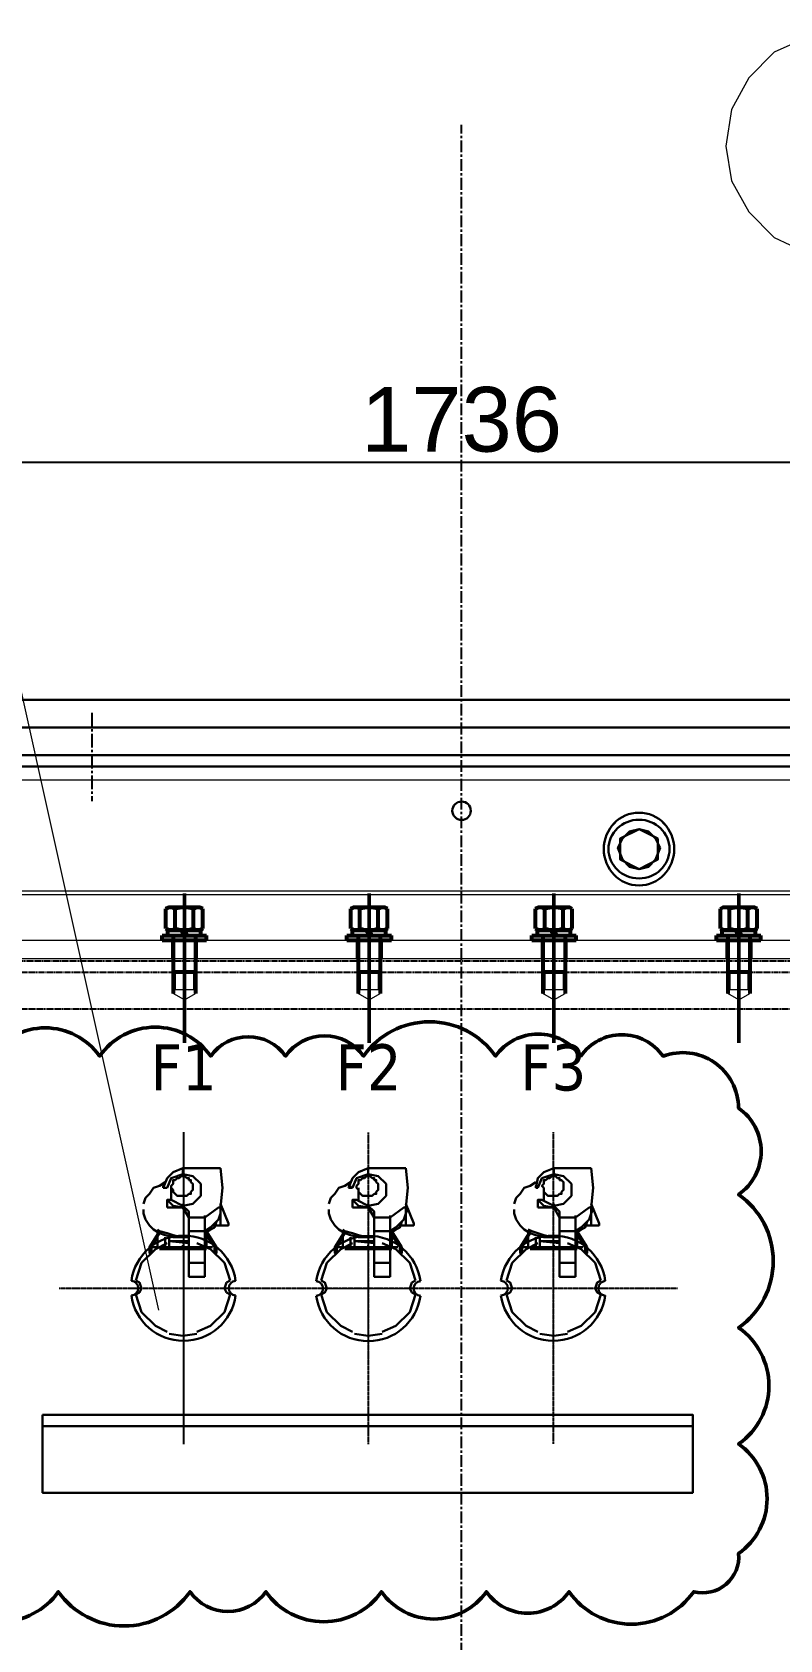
# Model space of a CAD drawing. Header units: millimetres. Extents: x 3151 to 13728, y 2378 to 9705.
# Drawn here: x 5580 to 5984, y 8066 to 8935 of the extents above; entities that cross this region are included whole.
import ezdxf

# ---------------------------------------------------------------- set-up
doc = ezdxf.new("R2010")
doc.units = ezdxf.units.MM
for name, pattern in [('CENTER', [50.8, 31.75, -6.35, 6.35, -6.35]), ('CENTER2', [1.125, 0.75, -0.125, 0.125, -0.125]), ('CENTERX2', [101.6, 63.5, -12.7, 12.7, -12.7]), ('DASHED', [0.75, 0.5, -0.25])]:
    doc.linetypes.add(name, pattern=pattern)
for name, color, linetype, lineweight in [('1', 4, 'Continuous', 53), ('4', 2, 'Continuous', 50), ('标注、文本', 3, 'Continuous', 18), ('粗实线', 4, 'Continuous', 40), ('铁心', 3, 'Continuous', 0)]:
    doc.layers.add(name, color=color, linetype=linetype, lineweight=lineweight)
for name, color, linetype in [('2', 3, 'Continuous'), ('3中心线层', 1, 'CENTER'), ('4虚线层', 6, 'DASHED')]:
    doc.layers.add(name, color=color, linetype=linetype)
doc.styles.get("Standard").update_dxf_attribs({"font": 'arial.ttf'})
doc.styles.add('Tahoma$001', font='tahoma.ttf', dxfattribs={"height": 2.159784})
doc.dimstyles.new('1-15', dxfattribs={"dimscale": 10, "dimtxt": 3.5, "dimasz": 2, "dimexe": 1.5, "dimexo": 0.5, "dimgap": 0.5, "dimtad": 1, "dimtoh": 1, "dimdec": 1, "dimdsep": 46, "dimtxsty": 'Standard', "dimcen": 2.5, "dimclrd": 3, "dimclre": 3, "dimclrt": 3, "dimadec": 0, "dimazin": 2, "dimtfac": 1, "dimtdec": 1, "dimtmove": 0, "dimatfit": 2, "dimfxl": 1, "dimarcsym": 0})

# ---------------------------------------------------------------- blocks, each defined once
blk = doc.blocks.new('A$C3970166B')
at = {"layer": '标注、文本', "color": 4, "lineweight": 30}
for points in [[(20.32, 13.55), (18.63, 16.93), (16.09, 19.47), (12.7, 20.32), (9.31, 19.47), (6.77, 16.93), (5.08, 13.55), (6.77, 9.31), (9.31, 6.77), (12.7, 5.93), (16.09, 6.77), (18.63, 9.31)], [(19.47, 16.93), (12.7, 20.32), (5.93, 16.93), (5.93, 9.31), (12.7, 5.93), (19.47, 9.31)]]:
    blk.add_lwpolyline(points, close=True, dxfattribs=at)
for major_axis, ratio in [((0, 13.12), 0.967742), ((-11.01, 0), 0.961538)]:
    blk.add_ellipse((12.7, 13.12), major_axis=major_axis, ratio=ratio, start_param=0, end_param=6.283185, dxfattribs=at)
blk = doc.blocks.new('*D70')
at = {"layer": 'Defpoints', "color": 0, "transparency": 16777216}
for p in [(6679.89, 8702.67), (4943.89, 8416.54), (6679.89, 8416.53)]:
    blk.add_point(p, dxfattribs=at)
at = {"layer": '标注、文本', "color": 3, "lineweight": -2, "transparency": 16777216}
for p, q in [((4943.89, 8421.54), (4943.89, 8717.67)), ((6679.89, 8421.53), (6679.89, 8717.67)), ((4963.89, 8702.67), (6659.89, 8702.67))]:
    blk.add_line(p, q, dxfattribs=at)
at = {"layer": '标注、文本', "color": 3, "transparency": 16777216}
for points in [[(4963.89, 8706), (4963.89, 8699.33), (4943.89, 8702.67)], [(6659.89, 8706), (6659.89, 8699.33), (6679.89, 8702.67)]]:
    blk.add_solid(points, dxfattribs=at)
at = {"layer": '标注、文本', "color": 3, "transparency": 16777216, "insert": (5811.89, 8725.55), "char_height": 35, "attachment_point": 5}
blk.add_mtext('1736', dxfattribs=at)
blk = doc.blocks.new('A$C577535B1')
for p, q in [((67.35, 124.33), (67.35, 44.6)), ((67.35, 124.15), (67.35, 44.41)), ((167.35, 124.17), (167.35, 44.44)), ((167.35, 124.15), (167.35, 44.41)), ((267.35, 124.33), (267.35, 44.6)), ((267.35, 124.15), (267.35, 44.41))]:
    blk.add_line(p, q)
at = {"layer": '3中心线层', "ltscale": 0.02}
for p, q in [((67.35, 168.77), (67.35, 0.16)), ((67.35, 168.61), (67.35, 0)), ((167.35, 168.61), (167.35, 0)), ((267.35, 168.77), (267.35, 0.16)), ((334.71, 84.28), (0, 84.28))]:
    blk.add_line(p, q, dxfattribs=at)
at = {"layer": '粗实线', "lineweight": 30}
for centre, radius, start, end in [((67.35, 84.47), 28.5, 8.04813, 171.95187), ((167.35, 84.3), 28.5, 8.04813, 171.95187), ((267.35, 84.47), 28.5, 8.04813, 171.95187), ((38.85, 84.47), 4, 274.02406, 85.97594), ((95.85, 84.47), 4, 94.02406, 265.97594), ((138.85, 84.3), 4, 274.02406, 85.97594), ((195.85, 84.3), 4, 94.02406, 265.97594), ((238.85, 84.47), 4, 274.02406, 85.97594), ((295.85, 84.37), 4, 94.02406, 265.97594), ((67.35, 84.47), 28.5, 188.04813, 351.95187), ((167.35, 84.3), 28.5, 188.04813, 351.95187), ((267.35, 84.47), 28.5, 188.04813, 351.95187)]:
    blk.add_arc(centre, radius, start, end, dxfattribs=at)
blk = doc.blocks.new('A$C5D6D1F02')
at = {"layer": '标注、文本'}
for p, q in [((125.88, 0), (125.88, 51.21)), ((103.48, 25.6), (148.29, 25.6))]:
    blk.add_line(p, q, dxfattribs=at)
at = {"layer": '粗实线', "lineweight": 30}
for points in [[(25.6, 90.68), (20.27, 88.54), (17.07, 85.34), (14.94, 80.01)], [(25.6, 87.48), (19.2, 85.34), (17.07, 80.01)], [(25.6, 90.68), (25.6, 87.48)], [(25.6, 70.41), (30.94, 71.48), (35.2, 75.74), (35.2, 82.14), (30.94, 86.41), (25.6, 87.48)], [(45.87, 69.34), (46.94, 80.01), (45.87, 90.68)], [(125.88, 90.68), (120.55, 88.54), (117.35, 85.34), (115.21, 80.01)], [(125.88, 87.48), (119.48, 85.34), (117.35, 80.01)], [(125.88, 90.68), (125.88, 87.48)], [(125.88, 70.41), (131.22, 71.48), (135.48, 75.74), (135.48, 82.14), (131.22, 86.41), (125.88, 87.48)], [(146.15, 69.34), (147.22, 80.01), (146.15, 90.68)], [(226.16, 90.68), (220.83, 88.54), (217.63, 85.34), (216.56, 80.01)], [(226.16, 87.48), (219.76, 85.34), (217.63, 80.01)], [(226.16, 90.68), (226.16, 87.48)], [(226.16, 70.41), (231.5, 71.48), (235.76, 75.74), (235.76, 82.14), (231.5, 86.41), (226.16, 87.48)], [(246.43, 69.34), (247.5, 80.01), (246.43, 90.68)], [(16, 83.21), (12.8, 81.08), (9.6, 80.01), (7.47, 76.81), (5.33, 74.68), (4.27, 71.48)], [(16, 83.21), (12.8, 81.08), (9.6, 80.01), (7.47, 76.81), (5.33, 74.68), (4.27, 71.48)], [(14.94, 81.08), (14.94, 80.01)], [(116.28, 83.21), (113.08, 81.08), (109.88, 80.01), (107.75, 76.81), (105.61, 74.68), (104.55, 71.48)], [(116.28, 83.21), (113.08, 81.08), (109.88, 80.01), (107.75, 76.81), (105.61, 74.68), (104.55, 71.48)], [(116.28, 81.08), (116.28, 80.01)], [(216.56, 83.21), (213.36, 81.08), (210.16, 80.01), (208.03, 76.81), (205.89, 74.68), (204.83, 71.48)], [(216.56, 83.21), (213.36, 81.08), (210.16, 80.01), (208.03, 76.81), (205.89, 74.68), (204.83, 71.48)], [(216.56, 81.08), (216.56, 80.01)], [(17.07, 73.61), (20.27, 70.41), (25.6, 69.34)], [(19.2, 73.61), (17.07, 73.61), (17.07, 69.34)], [(28.8, 64.01), (28.8, 67.21), (25.6, 70.41)], [(25.6, 69.34), (25.6, 70.41)], [(37.34, 56.54), (40.54, 58.67), (42.67, 60.81), (44.81, 62.94), (45.87, 66.14), (45.87, 68.28), (45.87, 71.48)], [(37.34, 56.54), (40.54, 58.67), (42.67, 60.81), (44.81, 62.94), (45.87, 66.14), (45.87, 68.28), (45.87, 71.48)], [(50.14, 60.81), (45.87, 71.48)], [(117.35, 73.61), (120.55, 70.41), (125.88, 69.34)], [(119.48, 73.61), (117.35, 73.61), (117.35, 69.34)], [(129.08, 64.01), (129.08, 67.21), (125.88, 70.41)], [(125.88, 69.34), (125.88, 70.41)], [(137.62, 56.54), (140.82, 58.67), (142.95, 60.81), (145.08, 62.94), (146.15, 66.14), (147.22, 68.28), (146.15, 71.48)], [(137.62, 56.54), (140.82, 58.67), (142.95, 60.81), (145.08, 62.94), (146.15, 66.14), (147.22, 68.28), (146.15, 71.48)], [(146.15, 69.34), (146.15, 59.74), (149.35, 59.74), (150.42, 59.74), (150.42, 60.81), (146.15, 71.48)], [(217.63, 73.61), (220.83, 70.41), (226.16, 69.34)], [(219.76, 73.61), (217.63, 73.61), (217.63, 69.34)], [(229.36, 64.01), (229.36, 67.21), (226.16, 70.41)], [(226.16, 69.34), (226.16, 70.41)], [(237.9, 56.54), (241.1, 58.67), (243.23, 60.81), (245.36, 62.94), (246.43, 66.14), (247.5, 68.28), (246.43, 71.48)], [(237.9, 56.54), (241.1, 58.67), (243.23, 60.81), (245.36, 62.94), (246.43, 66.14), (247.5, 68.28), (246.43, 71.48)], [(246.43, 69.34), (246.43, 59.74), (249.63, 59.74), (250.7, 59.74), (250.7, 60.81), (246.43, 71.48)], [(4.27, 68.28), (4.27, 66.14), (5.33, 62.94), (7.47, 59.74), (9.6, 57.61), (12.8, 55.47), (16, 54.41), (20.27, 53.34), (24.54, 53.34), (28.8, 53.34)], [(4.27, 68.28), (4.27, 66.14), (5.33, 62.94), (7.47, 59.74), (9.6, 57.61), (12.8, 55.47), (16, 54.41), (20.27, 53.34), (24.54, 53.34), (28.8, 53.34)], [(25.6, 69.34), (28.8, 64.01)], [(33.07, 32), (28.8, 32), (28.8, 64.01)], [(37.34, 32), (37.34, 64.01), (28.8, 64.01)], [(45.87, 69.34), (44.81, 69.34), (37.34, 64.01)], [(37.34, 55.47), (40.54, 57.61), (42.67, 58.67), (43.74, 61.87), (45.87, 64.01), (45.87, 66.14), (45.87, 68.28)], [(37.34, 55.47), (40.54, 57.61), (42.67, 58.67), (43.74, 61.87), (45.87, 64.01), (45.87, 66.14), (45.87, 68.28)], [(45.87, 69.34), (45.87, 59.74), (49.07, 59.74), (50.14, 59.74), (50.14, 60.81)], [(104.55, 68.28), (104.55, 66.14), (105.61, 62.94), (107.75, 59.74), (109.88, 57.61), (113.08, 55.47), (116.28, 54.41), (120.55, 53.34), (124.82, 53.34), (129.08, 53.34)], [(104.55, 68.28), (104.55, 66.14), (105.61, 62.94), (107.75, 59.74), (109.88, 57.61), (113.08, 55.47), (116.28, 54.41), (120.55, 53.34), (124.82, 53.34), (129.08, 53.34)], [(125.88, 69.34), (129.08, 64.01)], [(133.35, 32), (129.08, 32), (129.08, 64.01)], [(137.62, 32), (137.62, 64.01), (129.08, 64.01)], [(146.15, 69.34), (145.08, 69.34), (137.62, 64.01)], [(137.62, 55.47), (140.82, 57.61), (142.95, 58.67), (144.02, 61.87), (146.15, 64.01), (146.15, 66.14), (147.22, 68.28)], [(137.62, 55.47), (140.82, 57.61), (142.95, 58.67), (144.02, 61.87), (146.15, 64.01), (146.15, 66.14), (147.22, 68.28)], [(204.83, 68.28), (204.83, 66.14), (205.89, 62.94), (208.03, 59.74), (210.16, 57.61), (213.36, 55.47), (216.56, 54.41), (220.83, 53.34), (225.09, 53.34), (229.36, 53.34)], [(204.83, 68.28), (204.83, 66.14), (205.89, 62.94), (208.03, 59.74), (210.16, 57.61), (213.36, 55.47), (216.56, 54.41), (220.83, 53.34), (225.09, 53.34), (229.36, 53.34)], [(226.16, 69.34), (229.36, 64.01)], [(233.63, 32), (229.36, 32), (229.36, 64.01)], [(237.9, 32), (237.9, 64.01), (229.36, 64.01)], [(246.43, 69.34), (245.36, 69.34), (237.9, 64.01)], [(237.9, 55.47), (241.1, 57.61), (243.23, 58.67), (244.3, 61.87), (246.43, 64.01), (246.43, 66.14), (247.5, 68.28)], [(237.9, 55.47), (241.1, 57.61), (243.23, 58.67), (244.3, 61.87), (246.43, 64.01), (246.43, 66.14), (247.5, 68.28)], [(11.73, 48.01), (7.47, 48.01), (12.8, 56.54)], [(8.53, 48.01), (12.8, 55.47)], [(11.73, 57.61), (12.8, 56.54), (17.07, 55.47), (20.27, 54.41), (24.54, 53.34), (28.8, 53.34)], [(11.73, 57.61), (12.8, 56.54), (17.07, 55.47), (20.27, 54.41), (24.54, 53.34), (28.8, 53.34)], [(45.87, 59.74), (41.61, 59.74)], [(112.01, 48.01), (107.75, 48.01), (113.08, 56.54)], [(108.81, 48.01), (113.08, 55.47)], [(112.01, 57.61), (113.08, 56.54), (117.35, 55.47), (120.55, 54.41), (124.82, 53.34), (129.08, 53.34)], [(112.01, 57.61), (113.08, 56.54), (117.35, 55.47), (120.55, 54.41), (124.82, 53.34), (129.08, 53.34)], [(146.15, 59.74), (141.88, 59.74)], [(212.29, 48.01), (208.03, 48.01), (213.36, 56.54)], [(209.09, 48.01), (213.36, 55.47)], [(212.29, 57.61), (214.43, 56.54), (217.63, 55.47), (220.83, 54.41), (225.09, 53.34), (229.36, 53.34)], [(212.29, 57.61), (214.43, 56.54), (217.63, 55.47), (220.83, 54.41), (225.09, 53.34), (229.36, 53.34)], [(246.43, 59.74), (242.16, 59.74)], [(17.07, 50.14), (10.67, 46.94), (3.2, 39.47), (0, 29.87)], [(7.47, 48.01), (7.47, 44.81), (8.53, 44.81), (8.53, 48.01)], [(51.21, 29.87), (48.01, 39.47), (40.54, 46.94), (33.07, 50.14)], [(43.74, 48.01), (43.74, 44.81), (42.67, 44.81), (42.67, 48.01)], [(117.35, 50.14), (110.95, 46.94), (103.48, 39.47), (100.28, 29.87)], [(107.75, 48.01), (107.75, 44.81), (108.81, 44.81), (108.81, 48.01)], [(151.49, 29.87), (148.29, 39.47), (140.82, 46.94), (133.35, 50.14)], [(144.02, 48.01), (144.02, 44.81), (142.95, 44.81), (142.95, 48.01)], [(217.63, 50.14), (211.23, 46.94), (203.76, 39.47), (200.56, 29.87)], [(208.03, 48.01), (208.03, 44.81), (209.09, 44.81), (209.09, 48.01)], [(251.76, 29.87), (248.56, 39.47), (241.1, 46.94), (233.63, 50.14)], [(244.3, 48.01), (244.3, 44.81), (243.23, 44.81), (243.23, 48.01)], [(0, 22.4), (2.13, 23.47), (3.2, 25.6), (2.13, 28.8), (0, 29.87)], [(51.21, 29.87), (49.07, 28.8), (48.01, 25.6), (49.07, 23.47), (51.21, 22.4)], [(100.28, 22.4), (102.41, 23.47), (103.48, 25.6), (102.41, 28.8), (100.28, 29.87)], [(151.49, 29.87), (149.35, 28.8), (148.29, 25.6), (149.35, 23.47), (151.49, 22.4)], [(200.56, 22.4), (202.69, 23.47), (203.76, 25.6), (202.69, 28.8), (200.56, 29.87)], [(251.76, 29.87), (249.63, 28.8), (248.56, 25.6), (249.63, 23.47), (251.76, 22.4)], [(0, 22.4), (3.2, 12.8), (10.67, 5.33), (17.07, 2.13)], [(33.07, 2.13), (40.54, 5.33), (48.01, 12.8), (51.21, 22.4)], [(100.28, 22.4), (103.48, 12.8), (110.95, 5.33), (117.35, 2.13)], [(133.35, 2.13), (140.82, 5.33), (148.29, 12.8), (151.49, 22.4)], [(200.56, 22.4), (203.76, 12.8), (211.23, 5.33), (217.63, 2.13)], [(233.63, 2.13), (241.1, 5.33), (248.56, 12.8), (251.76, 22.4)], [(18.14, 1.07), (25.6, 0), (33.07, 1.07)], [(118.41, 1.07), (125.88, 0), (133.35, 1.07)], [(218.69, 1.07), (226.16, 0), (233.63, 1.07)]]:
    blk.add_lwpolyline(points, dxfattribs=at)
for points in [[(25.6, 86.41), (24.54, 86.41), (23.47, 85.34), (22.4, 85.34), (21.34, 84.28), (20.27, 84.28), (20.27, 83.21), (20.27, 82.14), (19.2, 81.08), (19.2, 80.01), (20.27, 78.94), (20.27, 77.88), (21.34, 76.81), (22.4, 75.74), (23.47, 75.74), (24.54, 75.74), (25.6, 75.74), (26.67, 75.74), (27.74, 75.74), (28.8, 76.81), (29.87, 76.81), (29.87, 77.88), (30.94, 78.94), (30.94, 80.01), (30.94, 81.08), (30.94, 82.14), (29.87, 83.21), (29.87, 84.28), (28.8, 84.28), (28.8, 85.34), (27.74, 85.34), (26.67, 86.41)], [(125.88, 86.41), (124.82, 86.41), (123.75, 85.34), (122.68, 85.34), (121.62, 84.28), (120.55, 84.28), (120.55, 83.21), (120.55, 82.14), (119.48, 81.08), (119.48, 80.01), (120.55, 78.94), (120.55, 77.88), (121.62, 76.81), (122.68, 75.74), (123.75, 75.74), (124.82, 75.74), (125.88, 75.74), (126.95, 75.74), (128.02, 75.74), (129.08, 76.81), (130.15, 76.81), (130.15, 77.88), (131.22, 78.94), (131.22, 80.01), (131.22, 81.08), (131.22, 82.14), (130.15, 83.21), (130.15, 84.28), (129.08, 84.28), (129.08, 85.34), (128.02, 85.34), (126.95, 86.41)], [(226.16, 86.41), (225.09, 86.41), (224.03, 85.34), (222.96, 85.34), (221.89, 84.28), (220.83, 84.28), (220.83, 83.21), (220.83, 82.14), (219.76, 81.08), (220.83, 80.01), (220.83, 78.94), (220.83, 77.88), (221.89, 76.81), (222.96, 75.74), (224.03, 75.74), (225.09, 75.74), (226.16, 75.74), (227.23, 75.74), (228.3, 75.74), (229.36, 76.81), (230.43, 76.81), (230.43, 77.88), (231.5, 78.94), (231.5, 80.01), (231.5, 81.08), (231.5, 82.14), (231.5, 83.21), (230.43, 84.28), (229.36, 84.28), (229.36, 85.34), (228.3, 85.34), (227.23, 86.41)], [(38.4, 48.01), (38.4, 49.07)], [(138.68, 48.01), (138.68, 49.07)], [(238.96, 48.01), (238.96, 49.07)]]:
    blk.add_lwpolyline(points, close=True, dxfattribs=at)
for points in [[(25.6, 90.68), (25.6, 90.68), (45.87, 90.68), (45.87, 90.68)], [(125.88, 90.68), (125.88, 90.68), (146.15, 90.68), (146.15, 90.68)], [(226.16, 90.68), (226.16, 90.68), (246.43, 90.68), (246.43, 90.68)], [(14.94, 80.01), (14.94, 80.01), (17.07, 80.01), (17.07, 80.01)], [(19.2, 80.01), (19.2, 80.01), (19.2, 73.61), (19.2, 73.61)], [(115.21, 80.01), (115.21, 80.01), (117.35, 80.01), (117.35, 80.01)], [(120.55, 80.01), (120.55, 80.01), (120.55, 73.61), (120.55, 73.61)], [(216.56, 80.01), (216.56, 80.01), (217.63, 80.01), (217.63, 80.01)], [(220.83, 80.01), (220.83, 80.01), (220.83, 73.61), (220.83, 73.61)], [(19.2, 73.61), (19.2, 73.61), (25.6, 70.41), (25.6, 70.41)], [(25.6, 71.48), (25.6, 71.48), (25.6, 70.41), (25.6, 70.41)], [(119.48, 73.61), (119.48, 73.61), (125.88, 70.41), (125.88, 70.41)], [(125.88, 71.48), (125.88, 71.48), (125.88, 70.41), (125.88, 70.41)], [(219.76, 73.61), (219.76, 73.61), (226.16, 70.41), (226.16, 70.41)], [(226.16, 71.48), (226.16, 71.48), (226.16, 70.41), (226.16, 70.41)], [(25.6, 69.34), (25.6, 69.34), (17.07, 69.34), (17.07, 69.34)], [(37.34, 64.01), (37.34, 64.01), (37.34, 65.07), (37.34, 65.07)], [(125.88, 69.34), (125.88, 69.34), (117.35, 69.34), (117.35, 69.34)], [(137.62, 64.01), (137.62, 64.01), (137.62, 65.07), (137.62, 65.07)], [(226.16, 69.34), (226.16, 69.34), (217.63, 69.34), (217.63, 69.34)], [(237.9, 64.01), (237.9, 64.01), (237.9, 65.07), (237.9, 65.07)], [(11.73, 48.01), (11.73, 48.01), (11.73, 56.54), (11.73, 56.54)], [(16, 48.01), (16, 48.01), (16, 53.34), (16, 53.34)], [(18.14, 48.01), (18.14, 48.01), (18.14, 54.41), (18.14, 54.41)], [(28.8, 56.54), (28.8, 56.54), (37.34, 56.54), (37.34, 56.54)], [(42.67, 48.01), (42.67, 48.01), (37.34, 55.47), (37.34, 55.47)], [(38.4, 48.01), (38.4, 48.01), (38.4, 56.54), (38.4, 56.54)], [(43.74, 48.01), (43.74, 48.01), (38.4, 56.54), (38.4, 56.54)], [(112.01, 48.01), (112.01, 48.01), (112.01, 56.54), (112.01, 56.54)], [(116.28, 48.01), (116.28, 48.01), (116.28, 53.34), (116.28, 53.34)], [(118.41, 48.01), (118.41, 48.01), (118.41, 54.41), (118.41, 54.41)], [(129.08, 56.54), (129.08, 56.54), (137.62, 56.54), (137.62, 56.54)], [(142.95, 48.01), (142.95, 48.01), (137.62, 55.47), (137.62, 55.47)], [(138.68, 48.01), (138.68, 48.01), (138.68, 56.54), (138.68, 56.54)], [(144.02, 48.01), (144.02, 48.01), (138.68, 56.54), (138.68, 56.54)], [(212.29, 48.01), (212.29, 48.01), (212.29, 56.54), (212.29, 56.54)], [(216.56, 48.01), (216.56, 48.01), (216.56, 53.34), (216.56, 53.34)], [(218.69, 48.01), (218.69, 48.01), (218.69, 54.41), (218.69, 54.41)], [(229.36, 56.54), (229.36, 56.54), (237.9, 56.54), (237.9, 56.54)], [(243.23, 48.01), (243.23, 48.01), (237.9, 55.47), (237.9, 55.47)], [(238.96, 48.01), (238.96, 48.01), (238.96, 56.54), (238.96, 56.54)], [(244.3, 48.01), (244.3, 48.01), (238.96, 56.54), (238.96, 56.54)], [(12.8, 48.01), (12.8, 48.01), (25.6, 48.01), (25.6, 48.01)], [(16, 48.01), (16, 48.01), (12.8, 48.01), (12.8, 48.01)], [(12.8, 46.94), (12.8, 46.94), (38.4, 46.94), (38.4, 46.94)], [(18.14, 51.21), (18.14, 51.21), (28.8, 50.14), (28.8, 50.14)], [(18.14, 51.21), (18.14, 51.21), (28.8, 51.21), (28.8, 51.21)], [(24.54, 48.01), (24.54, 48.01), (41.61, 48.01), (41.61, 48.01)], [(25.6, 48.01), (25.6, 48.01), (25.6, 49.07), (25.6, 49.07)], [(38.4, 48.01), (38.4, 48.01), (25.6, 48.01), (25.6, 48.01)], [(113.08, 48.01), (113.08, 48.01), (125.88, 48.01), (125.88, 48.01)], [(116.28, 48.01), (116.28, 48.01), (113.08, 48.01), (113.08, 48.01)], [(113.08, 46.94), (113.08, 46.94), (138.68, 46.94), (138.68, 46.94)], [(118.41, 51.21), (118.41, 51.21), (129.08, 50.14), (129.08, 50.14)], [(118.41, 51.21), (118.41, 51.21), (129.08, 51.21), (129.08, 51.21)], [(124.82, 48.01), (124.82, 48.01), (141.88, 48.01), (141.88, 48.01)], [(125.88, 48.01), (125.88, 48.01), (125.88, 49.07), (125.88, 49.07)], [(138.68, 48.01), (138.68, 48.01), (125.88, 48.01), (125.88, 48.01)], [(213.36, 48.01), (213.36, 48.01), (226.16, 48.01), (226.16, 48.01)], [(216.56, 48.01), (216.56, 48.01), (213.36, 48.01), (213.36, 48.01)], [(213.36, 46.94), (213.36, 46.94), (238.96, 46.94), (238.96, 46.94)], [(218.69, 51.21), (218.69, 51.21), (229.36, 50.14), (229.36, 50.14)], [(218.69, 51.21), (218.69, 51.21), (229.36, 51.21), (229.36, 51.21)], [(225.09, 48.01), (225.09, 48.01), (242.16, 48.01), (242.16, 48.01)], [(226.16, 48.01), (226.16, 48.01), (226.16, 49.07), (226.16, 49.07)], [(238.96, 48.01), (238.96, 48.01), (226.16, 48.01), (226.16, 48.01)], [(28.8, 39.47), (28.8, 39.47), (37.34, 39.47), (37.34, 39.47)], [(129.08, 39.47), (129.08, 39.47), (137.62, 39.47), (137.62, 39.47)], [(229.36, 39.47), (229.36, 39.47), (237.9, 39.47), (237.9, 39.47)], [(28.8, 32), (28.8, 32), (37.34, 32), (37.34, 32)], [(129.08, 32), (129.08, 32), (137.62, 32), (137.62, 32)], [(229.36, 32), (229.36, 32), (237.9, 32), (237.9, 32)]]:
    blk.add_open_spline(points, degree=3, dxfattribs=at)

msp = doc.modelspace()

# ---------------------------------------------------------------- linework, layer by layer
at = {"color": 1, "lineweight": 50}
msp.add_lwpolyline([(5531.642, 8091.602, 0.5205671), (5593.692, 8091.602, 0.5205671), (5664.99, 8091.602, 0.5205671), (5705.995, 8091.602, 0.5205671), (5768.552, 8091.602, 0.5205671), (5825.342, 8091.602, 0.5205671), (5870.031, 8091.602, 0.5205671), (5937.484, 8091.602, 0.5205671), (5961.787, 8112.292, 0.5205671), (5961.787, 8171.523, 0.5205671), (5961.787, 8234.409, 0.5205671), (5961.787, 8306.422, 0.5205671), (5961.787, 8353.173, 0.5205671), (5920.92, 8381.284, 0.5205671), (5876.334, 8381.284, 0.5205671), (5830.297, 8381.284, 0.5205671), (5758.849, 8381.284, 0.5205671), (5716.689, 8381.284, 0.5205671), (5676.203, 8381.284, 0.5205671), (5616.017, 8381.284, 0.5205671), (5557.176, 8381.284, 0.5205671)], format="xyb", dxfattribs=at)
at = {"layer": '1', "color": 1, "linetype": 'CENTERX2', "lineweight": -3, "ltscale": 0.1}
msp.add_line((5811.888, 6533.508), (5811.888, 8885.096), dxfattribs=at)
at = {"layer": '1'}
for p, q in [((5651.963, 8460.958), (5653.292, 8461.726)), ((5651.963, 8450.293), (5651.963, 8460.958)), ((5670.483, 8461.726), (5653.292, 8461.726)), ((5656.925, 8450.293), (5656.925, 8460.958)), ((5666.85, 8450.293), (5666.85, 8460.958)), ((5671.813, 8460.958), (5670.483, 8461.726)), ((5671.813, 8450.293), (5671.813, 8460.958)), ((5751.963, 8460.958), (5753.292, 8461.726)), ((5751.963, 8450.293), (5751.963, 8460.958)), ((5770.483, 8461.726), (5753.292, 8461.726)), ((5756.925, 8450.293), (5756.925, 8460.958)), ((5766.85, 8450.293), (5766.85, 8460.958)), ((5771.813, 8460.958), (5770.483, 8461.726)), ((5771.813, 8450.293), (5771.813, 8460.958)), ((5851.963, 8460.958), (5853.292, 8461.726)), ((5851.963, 8450.293), (5851.963, 8460.958)), ((5870.483, 8461.726), (5853.292, 8461.726)), ((5856.925, 8450.293), (5856.925, 8460.958)), ((5866.85, 8450.293), (5866.85, 8460.958)), ((5871.813, 8460.958), (5870.483, 8461.726)), ((5871.813, 8450.293), (5871.813, 8460.958)), ((5951.963, 8460.958), (5953.292, 8461.726)), ((5951.963, 8450.293), (5951.963, 8460.958)), ((5970.483, 8461.726), (5953.292, 8461.726)), ((5956.925, 8450.293), (5956.925, 8460.958)), ((5966.85, 8450.293), (5966.85, 8460.958)), ((5971.813, 8460.958), (5970.483, 8461.726)), ((5971.813, 8450.293), (5971.813, 8460.958)), ((5649.888, 8444.026), (5649.888, 8446.526)), ((5649.888, 8446.526), (5673.888, 8446.526)), ((5651.963, 8450.293), (5653.292, 8449.526)), ((5652.888, 8446.526), (5652.888, 8449.526)), ((5652.888, 8449.526), (5670.888, 8449.526)), ((5652.888, 8446.526), (5670.888, 8446.526)), ((5670.483, 8449.526), (5653.292, 8449.526)), ((5655.888, 8446.308), (5655.888, 8420.808)), ((5661.888, 8446.526), (5660.188, 8449.526)), ((5663.588, 8446.526), (5661.888, 8449.526)), ((5667.888, 8446.308), (5667.888, 8420.808)), ((5671.813, 8450.293), (5670.483, 8449.526)), ((5670.888, 8446.526), (5670.888, 8449.526)), ((5673.888, 8444.026), (5673.888, 8446.526)), ((5749.888, 8444.026), (5749.888, 8446.526)), ((5749.888, 8446.526), (5773.888, 8446.526)), ((5751.963, 8450.293), (5753.292, 8449.526)), ((5752.888, 8446.526), (5752.888, 8449.526)), ((5752.888, 8449.526), (5770.888, 8449.526)), ((5752.888, 8446.526), (5770.888, 8446.526)), ((5770.483, 8449.526), (5753.292, 8449.526)), ((5755.888, 8446.308), (5755.888, 8420.808)), ((5761.888, 8446.526), (5760.188, 8449.526)), ((5763.588, 8446.526), (5761.888, 8449.526)), ((5767.888, 8446.308), (5767.888, 8420.808)), ((5771.813, 8450.293), (5770.483, 8449.526)), ((5770.888, 8446.526), (5770.888, 8449.526)), ((5773.888, 8444.026), (5773.888, 8446.526)), ((5849.888, 8444.026), (5849.888, 8446.526)), ((5849.888, 8446.526), (5873.888, 8446.526)), ((5851.963, 8450.293), (5853.292, 8449.526)), ((5852.888, 8446.526), (5852.888, 8449.526)), ((5852.888, 8449.526), (5870.888, 8449.526)), ((5852.888, 8446.526), (5870.888, 8446.526)), ((5870.483, 8449.526), (5853.292, 8449.526)), ((5855.888, 8446.308), (5855.888, 8420.808)), ((5861.888, 8446.526), (5860.188, 8449.526)), ((5863.588, 8446.526), (5861.888, 8449.526)), ((5867.888, 8446.308), (5867.888, 8420.808)), ((5871.813, 8450.293), (5870.483, 8449.526)), ((5870.888, 8446.526), (5870.888, 8449.526)), ((5873.888, 8444.026), (5873.888, 8446.526)), ((5949.888, 8444.026), (5949.888, 8446.526)), ((5949.888, 8446.526), (5973.888, 8446.526)), ((5951.963, 8450.293), (5953.292, 8449.526)), ((5952.888, 8446.526), (5952.888, 8449.526)), ((5952.888, 8449.526), (5970.888, 8449.526)), ((5952.888, 8446.526), (5970.888, 8446.526)), ((5970.483, 8449.526), (5953.292, 8449.526)), ((5955.888, 8446.308), (5955.888, 8420.808)), ((5961.888, 8446.526), (5960.188, 8449.526)), ((5963.588, 8446.526), (5961.888, 8449.526)), ((5967.888, 8446.308), (5967.888, 8420.808)), ((5971.813, 8450.293), (5970.483, 8449.526)), ((5970.888, 8446.526), (5970.888, 8449.526)), ((5973.888, 8444.026), (5973.888, 8446.526)), ((5649.888, 8444.026), (5673.888, 8444.026)), ((5749.888, 8444.026), (5773.888, 8444.026)), ((5849.888, 8444.026), (5873.888, 8444.026)), ((5949.888, 8444.026), (5973.888, 8444.026)), ((5667.888, 8426.808), (5655.888, 8426.808)), ((5655.888, 8420.808), (5655.888, 8415.272)), ((5667.888, 8420.808), (5667.888, 8415.272)), ((5767.888, 8426.808), (5755.888, 8426.808)), ((5755.888, 8420.808), (5755.888, 8415.272)), ((5767.888, 8420.808), (5767.888, 8415.272)), ((5867.888, 8426.808), (5855.888, 8426.808)), ((5855.888, 8420.808), (5855.888, 8415.272)), ((5867.888, 8420.808), (5867.888, 8415.272)), ((5967.888, 8426.808), (5955.888, 8426.808)), ((5955.888, 8420.808), (5955.888, 8415.272)), ((5967.888, 8420.808), (5967.888, 8415.272))]:
    msp.add_line(p, q, dxfattribs=at)
for centre, radius, start, end in [((5654.498, 8457.157), 4.569, 57.914436, 123.704561), ((5661.888, 8443.726), 18, 73.996597, 106.003403), ((5669.277, 8457.157), 4.569, 56.295439, 122.085564), ((5754.498, 8457.157), 4.569, 57.914436, 123.704561), ((5761.888, 8443.726), 18, 73.996597, 106.003403), ((5769.277, 8457.157), 4.569, 56.295439, 122.085564), ((5854.498, 8457.157), 4.569, 57.914436, 123.704561), ((5861.888, 8443.726), 18, 73.996597, 106.003403), ((5869.277, 8457.157), 4.569, 56.295439, 122.085564), ((5954.498, 8457.157), 4.569, 57.914436, 123.704561), ((5961.888, 8443.726), 18, 73.996597, 106.003403), ((5969.277, 8457.157), 4.569, 56.295439, 122.085564), ((5654.498, 8454.094), 4.569, 236.295439, 302.558752), ((5661.888, 8467.526), 18, 253.996597, 286.003403), ((5669.277, 8454.094), 4.569, 237.914436, 303.704561), ((5754.498, 8454.094), 4.569, 236.295439, 302.558752), ((5761.888, 8467.526), 18, 253.996597, 286.003403), ((5769.277, 8454.094), 4.569, 237.914436, 303.704561), ((5854.498, 8454.094), 4.569, 236.295439, 302.558752), ((5861.888, 8467.526), 18, 253.996597, 286.003403), ((5869.277, 8454.094), 4.569, 237.914436, 303.704561), ((5954.498, 8454.094), 4.569, 236.295439, 302.558752), ((5961.888, 8467.526), 18, 253.996597, 286.003403), ((5969.277, 8454.094), 4.569, 237.914436, 303.704561)]:
    msp.add_arc(centre, radius, start, end, dxfattribs=at)
at = {"layer": '2'}
for p, q in [((5656.788, 8426.808), (5656.788, 8417.272)), ((5666.988, 8426.808), (5666.988, 8417.272)), ((5756.788, 8426.808), (5756.788, 8417.272)), ((5766.988, 8426.808), (5766.988, 8417.272)), ((5856.788, 8426.808), (5856.788, 8417.272)), ((5866.988, 8426.808), (5866.988, 8417.272)), ((5956.788, 8426.808), (5956.788, 8417.272)), ((5966.988, 8426.808), (5966.988, 8417.272))]:
    msp.add_line(p, q, dxfattribs=at)
at = {"layer": '3中心线层', "linetype": 'CENTER2', "lineweight": -3, "ltscale": 10}
msp.add_line((5611.888, 8566.939), (5611.888, 8519.144), dxfattribs=at)
at = {"layer": '4'}
for p, q in [((5661.888, 8469.308), (5661.888, 8388.508)), ((5761.888, 8469.308), (5761.888, 8388.508)), ((5861.888, 8469.308), (5861.888, 8388.508)), ((5961.888, 8469.308), (5961.888, 8388.508))]:
    msp.add_line(p, q, dxfattribs=at)
at = {"layer": '4虚线层'}
for p, q in [((5122.888, 8432.808), (6561.888, 8432.808)), ((5070.888, 8426.808), (6561.888, 8426.808)), ((5075.963, 8406.808), (6561.888, 8406.808))]:
    msp.add_line(p, q, dxfattribs=at)
at = {"layer": '标注、文本'}
for p, q in [((6545.888, 8530.531), (5077.888, 8530.531)), ((6555.888, 8470.531), (5067.888, 8470.531)), ((6559.352, 8468.531), (5061.888, 8468.531)), ((5073.888, 8444.026), (6561.888, 8444.026)), ((5654.888, 8444.026), (5654.888, 8434.026)), ((5668.888, 8444.026), (5668.888, 8434.026)), ((5754.888, 8444.026), (5754.888, 8434.026)), ((5768.888, 8444.026), (5768.888, 8434.026)), ((5854.888, 8444.026), (5854.888, 8434.026)), ((5868.888, 8444.026), (5868.888, 8434.026)), ((5954.888, 8444.026), (5954.888, 8434.026)), ((5968.888, 8444.026), (5968.888, 8434.026)), ((5073.888, 8434.026), (6561.888, 8434.026)), ((5661.888, 8411.808), (5655.888, 8415.272)), ((5661.888, 8411.808), (5655.888, 8415.272)), ((5661.888, 8411.808), (5655.888, 8415.272)), ((5661.888, 8411.808), (5655.888, 8415.272)), ((5661.888, 8411.808), (5655.888, 8415.272)), ((5661.888, 8411.808), (5655.888, 8415.272)), ((5661.888, 8411.808), (5655.888, 8415.272)), ((5661.888, 8411.808), (5655.888, 8415.272)), ((5656.788, 8417.272), (5666.988, 8417.272)), ((5661.888, 8411.808), (5667.888, 8415.272)), ((5661.888, 8411.808), (5667.888, 8415.272)), ((5661.888, 8411.808), (5667.888, 8415.272)), ((5661.888, 8411.808), (5667.888, 8415.272)), ((5661.888, 8411.808), (5667.888, 8415.272)), ((5661.888, 8411.808), (5667.888, 8415.272)), ((5661.888, 8411.808), (5667.888, 8415.272)), ((5661.888, 8411.808), (5667.888, 8415.272)), ((5661.888, 8411.808), (5661.888, 8411.808)), ((5761.888, 8411.808), (5755.888, 8415.272)), ((5761.888, 8411.808), (5755.888, 8415.272)), ((5761.888, 8411.808), (5755.888, 8415.272)), ((5761.888, 8411.808), (5755.888, 8415.272)), ((5761.888, 8411.808), (5755.888, 8415.272)), ((5761.888, 8411.808), (5755.888, 8415.272)), ((5761.888, 8411.808), (5755.888, 8415.272)), ((5761.888, 8411.808), (5755.888, 8415.272)), ((5756.788, 8417.272), (5766.988, 8417.272)), ((5761.888, 8411.808), (5767.888, 8415.272)), ((5761.888, 8411.808), (5767.888, 8415.272)), ((5761.888, 8411.808), (5767.888, 8415.272)), ((5761.888, 8411.808), (5767.888, 8415.272)), ((5761.888, 8411.808), (5767.888, 8415.272)), ((5761.888, 8411.808), (5767.888, 8415.272)), ((5761.888, 8411.808), (5767.888, 8415.272)), ((5761.888, 8411.808), (5767.888, 8415.272)), ((5761.888, 8411.808), (5761.888, 8411.808)), ((5861.888, 8411.808), (5855.888, 8415.272)), ((5861.888, 8411.808), (5855.888, 8415.272)), ((5861.888, 8411.808), (5855.888, 8415.272)), ((5861.888, 8411.808), (5855.888, 8415.272)), ((5861.888, 8411.808), (5855.888, 8415.272)), ((5861.888, 8411.808), (5855.888, 8415.272)), ((5861.888, 8411.808), (5855.888, 8415.272)), ((5861.888, 8411.808), (5855.888, 8415.272)), ((5856.788, 8417.272), (5866.988, 8417.272)), ((5861.888, 8411.808), (5867.888, 8415.272)), ((5861.888, 8411.808), (5867.888, 8415.272)), ((5861.888, 8411.808), (5867.888, 8415.272)), ((5861.888, 8411.808), (5867.888, 8415.272)), ((5861.888, 8411.808), (5867.888, 8415.272)), ((5861.888, 8411.808), (5867.888, 8415.272)), ((5861.888, 8411.808), (5867.888, 8415.272)), ((5861.888, 8411.808), (5867.888, 8415.272)), ((5861.888, 8411.808), (5861.888, 8411.808)), ((5961.888, 8411.808), (5955.888, 8415.272)), ((5961.888, 8411.808), (5955.888, 8415.272)), ((5961.888, 8411.808), (5955.888, 8415.272)), ((5961.888, 8411.808), (5955.888, 8415.272)), ((5961.888, 8411.808), (5955.888, 8415.272)), ((5961.888, 8411.808), (5955.888, 8415.272)), ((5961.888, 8411.808), (5955.888, 8415.272)), ((5961.888, 8411.808), (5955.888, 8415.272)), ((5956.788, 8417.272), (5966.988, 8417.272)), ((5961.888, 8411.808), (5967.888, 8415.272)), ((5961.888, 8411.808), (5967.888, 8415.272)), ((5961.888, 8411.808), (5967.888, 8415.272)), ((5961.888, 8411.808), (5967.888, 8415.272)), ((5961.888, 8411.808), (5967.888, 8415.272)), ((5961.888, 8411.808), (5967.888, 8415.272)), ((5961.888, 8411.808), (5967.888, 8415.272)), ((5961.888, 8411.808), (5967.888, 8415.272)), ((5961.888, 8411.808), (5961.888, 8411.808))]:
    msp.add_line(p, q, dxfattribs=at)
at = {"layer": '标注、文本', "color": 4, "lineweight": 30}
for points in [[(5919.321, 8493.948), (5916.781, 8499.028), (5912.971, 8502.838), (5907.891, 8504.108), (5902.811, 8502.838), (5899.001, 8499.028), (5896.461, 8493.948), (5899.001, 8487.598), (5902.811, 8483.788), (5907.891, 8482.518), (5912.971, 8483.788), (5916.781, 8487.598)], [(5918.051, 8499.028), (5907.891, 8504.108), (5897.731, 8499.028), (5897.731, 8487.598), (5907.891, 8482.518), (5918.051, 8487.598)], [(5585.198, 8187.328), (5936.926, 8187.328), (5936.926, 8181.221), (5585.198, 8181.221)], [(5585.198, 8181.221), (5936.926, 8181.221), (5936.926, 8145.134), (5585.198, 8145.134)]]:
    msp.add_lwpolyline(points, close=True, dxfattribs=at)
for major_axis, ratio in [((0, 19.685), 0.967742), ((-16.51, 0), 0.961538)]:
    msp.add_ellipse((5907.891, 8493.313), major_axis=major_axis, ratio=ratio, start_param=0, end_param=6.283185, dxfattribs=at)
at = {"layer": '粗实线', "lineweight": 30}
for p, q in [((6676.888, 8574.026), (4946.888, 8574.026)), ((6676.888, 8559.026), (4946.888, 8559.026)), ((6676.888, 8544.026), (4946.888, 8544.026)), ((6676.888, 8538.026), (4946.888, 8538.026))]:
    msp.add_line(p, q, dxfattribs=at)
msp.add_circle((5811.888, 8514.046), 5, dxfattribs=at)
at = {"layer": '铁心'}
msp.add_lwpolyline([(6078.384, 8873.465), (6075.071, 8893.343), (6066.035, 8910.511), (6052.18, 8924.366), (6035.013, 8931.895), (6016.64, 8935.209), (5997.967, 8931.895), (5981.1, 8924.366), (5967.245, 8910.511), (5957.909, 8893.343), (5954.897, 8873.465), (5957.909, 8854.791), (5967.245, 8837.925), (5981.1, 8824.07), (5997.967, 8816.239), (6016.64, 8813.228), (6035.013, 8816.239), (6052.18, 8824.07), (6066.035, 8837.925), (6075.071, 8854.791)], close=True, dxfattribs=at)
msp.add_lwpolyline([(5648.123, 8243.924), (5515.371, 8840.622), (5515.371, 8840.622)], dxfattribs=at)
msp.add_lwpolyline([(5648.123, 8243.924), (5515.371, 8840.622), (5515.371, 8840.622)], dxfattribs=at)

# ---------------------------------------------------------------- block references
at = {"layer": '标注、文本', "xscale": 1.5, "yscale": 1.5, "zscale": 1.5}
msp.add_blockref('A$C3970166B', (5888.841, 8473.628), dxfattribs=at)
at = {"layer": '标注、文本'}
for name, p in [('A$C577535B1', (5594.088, 8171.323)), ('A$C5D6D1F02', (5635.56, 8230))]:
    msp.add_blockref(name, p, dxfattribs=at)

# ---------------------------------------------------------------- texts
at = {"layer": '标注、文本', "style": 'Tahoma$001'}
for s, p in [('F1', (5643.678, 8362.742)), ('F2', (5743.678, 8362.742)), ('F3', (5843.678, 8362.742))]:
    msp.add_text(s, height=25, dxfattribs=at).set_placement(p)

# ---------------------------------------------------------------- dimensions: what is measured, and where the dimension line sits
at = {"layer": '标注、文本'}
dim = msp.add_linear_dim(base=(6679.888, 8702.667), p1=(4943.888, 8416.54), p2=(6679.888, 8416.531), text='1736', dimstyle='1-15', dxfattribs=at)
dim.commit()
dim.dimension.update_dxf_attribs({"geometry": '*D70', "text_midpoint": (5811.888, 8725.549)})

doc.saveas('drawing.dxf')
